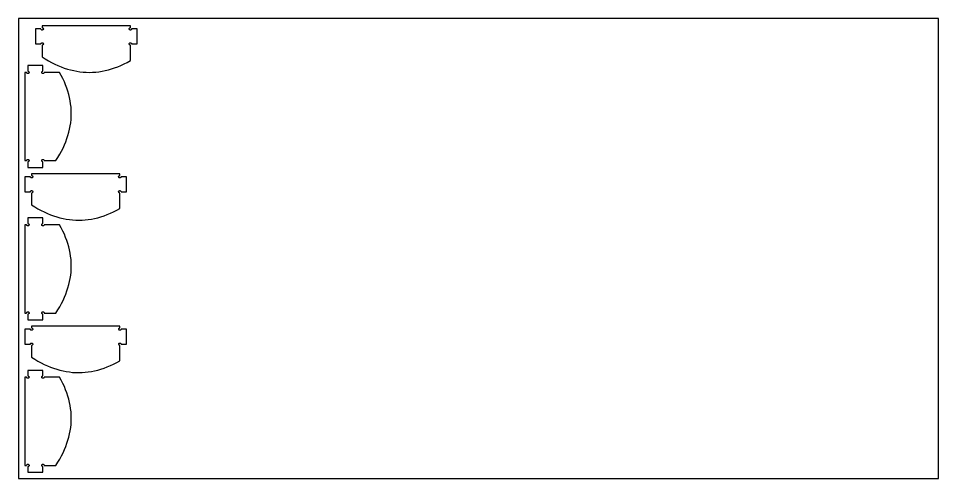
# Model space of a CAD drawing. Extents: x 0 to 2440, y -2940 to 1220.
# Drawn here: x 0 to 2440, y -2940 to -1720 of the extents above; entities that cross this region are included whole.
import ezdxf

# ---------------------------------------------------------------- set-up
doc = ezdxf.new("R2010")
doc.units = 0
doc.layers.add('CUT', color=1, linetype='Continuous')
doc.layers.add('REFERENCE-SHEET', color=8, linetype='Continuous')

msp = doc.modelspace()

# ---------------------------------------------------------------- linework, layer by layer
at = {"layer": 'CUT'}
for points in [[(63, -1739.7), (63, -1744.5), (63.7, -1744.6), (64.3, -1744.8), (64.9, -1745.2), (65.4, -1745.7), (65.8, -1746.2), (66.1, -1746.8), (66.2, -1747.5), (66.2, -1748.2), (66, -1748.9), (65.7, -1749.5), (65.3, -1750), (64.7, -1750.4), (64.1, -1750.7), (63.5, -1750.9), (62.8, -1750.9), (62.1, -1750.8), (61.5, -1750.6), (60.9, -1750.2), (60.4, -1749.7), (60.1, -1749.1), (59.9, -1748.4), (59.8, -1747.7), (45, -1747.7), (45, -1787.7), (59.8, -1787.7), (59.9, -1787.1), (60.1, -1786.4), (60.4, -1785.8), (60.9, -1785.3), (61.5, -1784.9), (62.1, -1784.7), (62.8, -1784.6), (63.5, -1784.6), (64.1, -1784.7), (64.7, -1785.1), (65.3, -1785.5), (65.7, -1786), (66, -1786.6), (66.2, -1787.3), (66.2, -1788), (66.1, -1788.6), (65.8, -1789.3), (65.4, -1789.8), (64.9, -1790.3), (64.3, -1790.7), (63.7, -1790.9), (63, -1790.9), (63, -1822.3), (71.4, -1827.6), (79.7, -1832.5), (88.1, -1837), (96.4, -1841.2), (104.8, -1845), (113.1, -1848.4), (121.5, -1851.5), (129.9, -1854.2), (138.2, -1856.6), (146.6, -1858.5), (154.9, -1860.2), (163.3, -1861.4), (171.6, -1862.3), (180, -1862.8), (188.4, -1863), (196.7, -1862.8), (205.1, -1862.2), (213.4, -1861.3), (221.8, -1860), (230.1, -1858.3), (238.5, -1856.3), (246.9, -1853.9), (255.2, -1851.2), (263.6, -1848.1), (271.9, -1844.6), (280.3, -1840.7), (288.6, -1836.5), (297, -1831.9), (297, -1790.9), (296.3, -1790.9), (295.7, -1790.7), (295.1, -1790.3), (294.6, -1789.8), (294.2, -1789.3), (293.9, -1788.6), (293.8, -1788), (293.8, -1787.3), (294, -1786.6), (294.3, -1786), (294.7, -1785.5), (295.3, -1785.1), (295.9, -1784.7), (296.5, -1784.6), (297.2, -1784.6), (297.9, -1784.7), (298.5, -1784.9), (299.1, -1785.3), (299.6, -1785.8), (299.9, -1786.4), (300.1, -1787.1), (300.2, -1787.7), (315, -1787.7), (315, -1747.7), (300.2, -1747.7), (300.1, -1748.4), (299.9, -1749.1), (299.6, -1749.7), (299.1, -1750.2), (298.5, -1750.6), (297.9, -1750.8), (297.2, -1750.9), (296.5, -1750.9), (295.9, -1750.7), (295.3, -1750.4), (294.7, -1750), (294.3, -1749.5), (294, -1748.9), (293.8, -1748.2), (293.8, -1747.5), (293.9, -1746.8), (294.2, -1746.2), (294.6, -1745.7), (295.1, -1745.2), (295.7, -1744.8), (296.3, -1744.6), (297, -1744.5), (297, -1739.7)], [(17, -2097), (21.8, -2097), (21.9, -2096.3), (22.1, -2095.7), (22.4, -2095.1), (22.9, -2094.6), (23.5, -2094.2), (24.1, -2093.9), (24.8, -2093.8), (25.5, -2093.8), (26.1, -2094), (26.7, -2094.3), (27.3, -2094.7), (27.7, -2095.3), (28, -2095.9), (28.2, -2096.5), (28.2, -2097.2), (28.1, -2097.9), (27.8, -2098.5), (27.4, -2099.1), (26.9, -2099.6), (26.3, -2099.9), (25.7, -2100.1), (25, -2100.2), (25, -2115), (65, -2115), (65, -2100.2), (64.3, -2100.1), (63.7, -2099.9), (63.1, -2099.6), (62.6, -2099.1), (62.2, -2098.5), (61.9, -2097.9), (61.8, -2097.2), (61.8, -2096.5), (62, -2095.9), (62.3, -2095.3), (62.7, -2094.7), (63.3, -2094.3), (63.9, -2094), (64.5, -2093.8), (65.2, -2093.8), (65.9, -2093.9), (66.5, -2094.2), (67.1, -2094.6), (67.6, -2095.1), (67.9, -2095.7), (68.1, -2096.3), (68.2, -2097), (99.6, -2097), (104.8, -2088.6), (109.7, -2080.3), (114.3, -2071.9), (118.4, -2063.6), (122.2, -2055.2), (125.7, -2046.9), (128.8, -2038.5), (131.5, -2030.1), (133.8, -2021.8), (135.8, -2013.4), (137.4, -2005.1), (138.7, -1996.7), (139.6, -1988.4), (140.1, -1980), (140.3, -1971.6), (140, -1963.3), (139.5, -1954.9), (138.5, -1946.6), (137.3, -1938.2), (135.6, -1929.9), (133.6, -1921.5), (131.2, -1913.1), (128.4, -1904.8), (125.3, -1896.4), (121.8, -1888.1), (118, -1879.7), (113.8, -1871.4), (109.2, -1863), (68.2, -1863), (68.1, -1863.7), (67.9, -1864.3), (67.6, -1864.9), (67.1, -1865.4), (66.5, -1865.8), (65.9, -1866.1), (65.2, -1866.2), (64.5, -1866.2), (63.9, -1866), (63.3, -1865.7), (62.7, -1865.3), (62.3, -1864.7), (62, -1864.1), (61.8, -1863.5), (61.8, -1862.8), (61.9, -1862.1), (62.2, -1861.5), (62.6, -1860.9), (63.1, -1860.4), (63.7, -1860.1), (64.3, -1859.9), (65, -1859.8), (65, -1845), (25, -1845), (25, -1859.8), (25.7, -1859.9), (26.3, -1860.1), (26.9, -1860.4), (27.4, -1860.9), (27.8, -1861.5), (28.1, -1862.1), (28.2, -1862.8), (28.2, -1863.5), (28, -1864.1), (27.7, -1864.7), (27.3, -1865.3), (26.7, -1865.7), (26.1, -1866), (25.5, -1866.2), (24.8, -1866.2), (24.1, -1866.1), (23.5, -1865.8), (22.9, -1865.4), (22.4, -1864.9), (22.1, -1864.3), (21.9, -1863.7), (21.8, -1863), (17, -1863)], [(35, -2131.7), (35, -2136.5), (35.7, -2136.6), (36.3, -2136.8), (36.9, -2137.2), (37.4, -2137.7), (37.8, -2138.2), (38.1, -2138.8), (38.2, -2139.5), (38.2, -2140.2), (38, -2140.9), (37.7, -2141.5), (37.3, -2142), (36.7, -2142.4), (36.1, -2142.7), (35.5, -2142.9), (34.8, -2142.9), (34.1, -2142.8), (33.5, -2142.6), (32.9, -2142.2), (32.4, -2141.7), (32.1, -2141.1), (31.9, -2140.4), (31.8, -2139.7), (17, -2139.7), (17, -2179.7), (31.8, -2179.7), (31.9, -2179.1), (32.1, -2178.4), (32.4, -2177.8), (32.9, -2177.3), (33.5, -2176.9), (34.1, -2176.7), (34.8, -2176.6), (35.5, -2176.6), (36.1, -2176.7), (36.7, -2177.1), (37.3, -2177.5), (37.7, -2178), (38, -2178.6), (38.2, -2179.3), (38.2, -2180), (38.1, -2180.6), (37.8, -2181.3), (37.4, -2181.8), (36.9, -2182.3), (36.3, -2182.7), (35.7, -2182.9), (35, -2182.9), (35, -2214.3), (43.4, -2219.6), (51.7, -2224.5), (60.1, -2229), (68.4, -2233.2), (76.8, -2237), (85.1, -2240.4), (93.5, -2243.5), (101.9, -2246.2), (110.2, -2248.6), (118.6, -2250.5), (126.9, -2252.2), (135.3, -2253.4), (143.6, -2254.3), (152, -2254.8), (160.4, -2255), (168.7, -2254.8), (177.1, -2254.2), (185.4, -2253.3), (193.8, -2252), (202.1, -2250.3), (210.5, -2248.3), (218.9, -2245.9), (227.2, -2243.2), (235.6, -2240.1), (243.9, -2236.6), (252.3, -2232.7), (260.6, -2228.5), (269, -2223.9), (269, -2182.9), (268.3, -2182.9), (267.7, -2182.7), (267.1, -2182.3), (266.6, -2181.8), (266.2, -2181.3), (265.9, -2180.6), (265.8, -2180), (265.8, -2179.3), (266, -2178.6), (266.3, -2178), (266.7, -2177.5), (267.3, -2177.1), (267.9, -2176.7), (268.5, -2176.6), (269.2, -2176.6), (269.9, -2176.7), (270.5, -2176.9), (271.1, -2177.3), (271.6, -2177.8), (271.9, -2178.4), (272.1, -2179.1), (272.2, -2179.7), (287, -2179.7), (287, -2139.7), (272.2, -2139.7), (272.1, -2140.4), (271.9, -2141.1), (271.6, -2141.7), (271.1, -2142.2), (270.5, -2142.6), (269.9, -2142.8), (269.2, -2142.9), (268.5, -2142.9), (267.9, -2142.7), (267.3, -2142.4), (266.7, -2142), (266.3, -2141.5), (266, -2140.9), (265.8, -2140.2), (265.8, -2139.5), (265.9, -2138.8), (266.2, -2138.2), (266.6, -2137.7), (267.1, -2137.2), (267.7, -2136.8), (268.3, -2136.6), (269, -2136.5), (269, -2131.7)], [(17, -2501), (21.8, -2501), (21.9, -2500.3), (22.1, -2499.7), (22.4, -2499.1), (22.9, -2498.6), (23.5, -2498.2), (24.1, -2497.9), (24.8, -2497.8), (25.5, -2497.8), (26.1, -2498), (26.7, -2498.3), (27.3, -2498.7), (27.7, -2499.3), (28, -2499.9), (28.2, -2500.5), (28.2, -2501.2), (28.1, -2501.9), (27.8, -2502.5), (27.4, -2503.1), (26.9, -2503.6), (26.3, -2503.9), (25.7, -2504.1), (25, -2504.2), (25, -2519), (65, -2519), (65, -2504.2), (64.3, -2504.1), (63.7, -2503.9), (63.1, -2503.6), (62.6, -2503.1), (62.2, -2502.5), (61.9, -2501.9), (61.8, -2501.2), (61.8, -2500.5), (62, -2499.9), (62.3, -2499.3), (62.7, -2498.7), (63.3, -2498.3), (63.9, -2498), (64.5, -2497.8), (65.2, -2497.8), (65.9, -2497.9), (66.5, -2498.2), (67.1, -2498.6), (67.6, -2499.1), (67.9, -2499.7), (68.1, -2500.3), (68.2, -2501), (99.6, -2501), (104.8, -2492.6), (109.7, -2484.3), (114.3, -2475.9), (118.4, -2467.6), (122.2, -2459.2), (125.7, -2450.9), (128.8, -2442.5), (131.5, -2434.1), (133.8, -2425.8), (135.8, -2417.4), (137.4, -2409.1), (138.7, -2400.7), (139.6, -2392.4), (140.1, -2384), (140.3, -2375.6), (140, -2367.3), (139.5, -2358.9), (138.5, -2350.6), (137.3, -2342.2), (135.6, -2333.9), (133.6, -2325.5), (131.2, -2317.1), (128.4, -2308.8), (125.3, -2300.4), (121.8, -2292.1), (118, -2283.7), (113.8, -2275.4), (109.2, -2267), (68.2, -2267), (68.1, -2267.7), (67.9, -2268.3), (67.6, -2268.9), (67.1, -2269.4), (66.5, -2269.8), (65.9, -2270.1), (65.2, -2270.2), (64.5, -2270.2), (63.9, -2270), (63.3, -2269.7), (62.7, -2269.3), (62.3, -2268.7), (62, -2268.1), (61.8, -2267.5), (61.8, -2266.8), (61.9, -2266.1), (62.2, -2265.5), (62.6, -2264.9), (63.1, -2264.4), (63.7, -2264.1), (64.3, -2263.9), (65, -2263.8), (65, -2249), (25, -2249), (25, -2263.8), (25.7, -2263.9), (26.3, -2264.1), (26.9, -2264.4), (27.4, -2264.9), (27.8, -2265.5), (28.1, -2266.1), (28.2, -2266.8), (28.2, -2267.5), (28, -2268.1), (27.7, -2268.7), (27.3, -2269.3), (26.7, -2269.7), (26.1, -2270), (25.5, -2270.2), (24.8, -2270.2), (24.1, -2270.1), (23.5, -2269.8), (22.9, -2269.4), (22.4, -2268.9), (22.1, -2268.3), (21.9, -2267.7), (21.8, -2267), (17, -2267)], [(35, -2535.7), (35, -2540.5), (35.7, -2540.6), (36.3, -2540.8), (36.9, -2541.2), (37.4, -2541.7), (37.8, -2542.2), (38.1, -2542.8), (38.2, -2543.5), (38.2, -2544.2), (38, -2544.9), (37.7, -2545.5), (37.3, -2546), (36.7, -2546.4), (36.1, -2546.7), (35.5, -2546.9), (34.8, -2546.9), (34.1, -2546.8), (33.5, -2546.6), (32.9, -2546.2), (32.4, -2545.7), (32.1, -2545.1), (31.9, -2544.4), (31.8, -2543.7), (17, -2543.7), (17, -2583.7), (31.8, -2583.7), (31.9, -2583.1), (32.1, -2582.4), (32.4, -2581.8), (32.9, -2581.3), (33.5, -2580.9), (34.1, -2580.7), (34.8, -2580.6), (35.5, -2580.6), (36.1, -2580.7), (36.7, -2581.1), (37.3, -2581.5), (37.7, -2582), (38, -2582.6), (38.2, -2583.3), (38.2, -2584), (38.1, -2584.6), (37.8, -2585.3), (37.4, -2585.8), (36.9, -2586.3), (36.3, -2586.7), (35.7, -2586.9), (35, -2586.9), (35, -2618.3), (43.4, -2623.6), (51.7, -2628.5), (60.1, -2633), (68.4, -2637.2), (76.8, -2641), (85.1, -2644.4), (93.5, -2647.5), (101.9, -2650.2), (110.2, -2652.6), (118.6, -2654.5), (126.9, -2656.2), (135.3, -2657.4), (143.6, -2658.3), (152, -2658.8), (160.4, -2659), (168.7, -2658.8), (177.1, -2658.2), (185.4, -2657.3), (193.8, -2656), (202.1, -2654.3), (210.5, -2652.3), (218.9, -2649.9), (227.2, -2647.2), (235.6, -2644.1), (243.9, -2640.6), (252.3, -2636.7), (260.6, -2632.5), (269, -2627.9), (269, -2586.9), (268.3, -2586.9), (267.7, -2586.7), (267.1, -2586.3), (266.6, -2585.8), (266.2, -2585.3), (265.9, -2584.6), (265.8, -2584), (265.8, -2583.3), (266, -2582.6), (266.3, -2582), (266.7, -2581.5), (267.3, -2581.1), (267.9, -2580.7), (268.5, -2580.6), (269.2, -2580.6), (269.9, -2580.7), (270.5, -2580.9), (271.1, -2581.3), (271.6, -2581.8), (271.9, -2582.4), (272.1, -2583.1), (272.2, -2583.7), (287, -2583.7), (287, -2543.7), (272.2, -2543.7), (272.1, -2544.4), (271.9, -2545.1), (271.6, -2545.7), (271.1, -2546.2), (270.5, -2546.6), (269.9, -2546.8), (269.2, -2546.9), (268.5, -2546.9), (267.9, -2546.7), (267.3, -2546.4), (266.7, -2546), (266.3, -2545.5), (266, -2544.9), (265.8, -2544.2), (265.8, -2543.5), (265.9, -2542.8), (266.2, -2542.2), (266.6, -2541.7), (267.1, -2541.2), (267.7, -2540.8), (268.3, -2540.6), (269, -2540.5), (269, -2535.7)], [(17, -2905), (21.8, -2905), (21.9, -2904.3), (22.1, -2903.7), (22.4, -2903.1), (22.9, -2902.6), (23.5, -2902.2), (24.1, -2901.9), (24.8, -2901.8), (25.5, -2901.8), (26.1, -2902), (26.7, -2902.3), (27.3, -2902.7), (27.7, -2903.3), (28, -2903.9), (28.2, -2904.5), (28.2, -2905.2), (28.1, -2905.9), (27.8, -2906.5), (27.4, -2907.1), (26.9, -2907.6), (26.3, -2907.9), (25.7, -2908.1), (25, -2908.2), (25, -2923), (65, -2923), (65, -2908.2), (64.3, -2908.1), (63.7, -2907.9), (63.1, -2907.6), (62.6, -2907.1), (62.2, -2906.5), (61.9, -2905.9), (61.8, -2905.2), (61.8, -2904.5), (62, -2903.9), (62.3, -2903.3), (62.7, -2902.7), (63.3, -2902.3), (63.9, -2902), (64.5, -2901.8), (65.2, -2901.8), (65.9, -2901.9), (66.5, -2902.2), (67.1, -2902.6), (67.6, -2903.1), (67.9, -2903.7), (68.1, -2904.3), (68.2, -2905), (99.6, -2905), (104.8, -2896.6), (109.7, -2888.3), (114.3, -2879.9), (118.4, -2871.6), (122.2, -2863.2), (125.7, -2854.9), (128.8, -2846.5), (131.5, -2838.1), (133.8, -2829.8), (135.8, -2821.4), (137.4, -2813.1), (138.7, -2804.7), (139.6, -2796.4), (140.1, -2788), (140.3, -2779.6), (140, -2771.3), (139.5, -2762.9), (138.5, -2754.6), (137.3, -2746.2), (135.6, -2737.9), (133.6, -2729.5), (131.2, -2721.1), (128.4, -2712.8), (125.3, -2704.4), (121.8, -2696.1), (118, -2687.7), (113.8, -2679.4), (109.2, -2671), (68.2, -2671), (68.1, -2671.7), (67.9, -2672.3), (67.6, -2672.9), (67.1, -2673.4), (66.5, -2673.8), (65.9, -2674.1), (65.2, -2674.2), (64.5, -2674.2), (63.9, -2674), (63.3, -2673.7), (62.7, -2673.3), (62.3, -2672.7), (62, -2672.1), (61.8, -2671.5), (61.8, -2670.8), (61.9, -2670.1), (62.2, -2669.5), (62.6, -2668.9), (63.1, -2668.4), (63.7, -2668.1), (64.3, -2667.9), (65, -2667.8), (65, -2653), (25, -2653), (25, -2667.8), (25.7, -2667.9), (26.3, -2668.1), (26.9, -2668.4), (27.4, -2668.9), (27.8, -2669.5), (28.1, -2670.1), (28.2, -2670.8), (28.2, -2671.5), (28, -2672.1), (27.7, -2672.7), (27.3, -2673.3), (26.7, -2673.7), (26.1, -2674), (25.5, -2674.2), (24.8, -2674.2), (24.1, -2674.1), (23.5, -2673.8), (22.9, -2673.4), (22.4, -2672.9), (22.1, -2672.3), (21.9, -2671.7), (21.8, -2671), (17, -2671)]]:
    msp.add_lwpolyline(points, close=True, dxfattribs=at)
at = {"layer": 'REFERENCE-SHEET'}
msp.add_lwpolyline([(0, -2940), (2440, -2940), (2440, -1720), (0, -1720)], close=True, dxfattribs=at)

doc.saveas('drawing.dxf')
